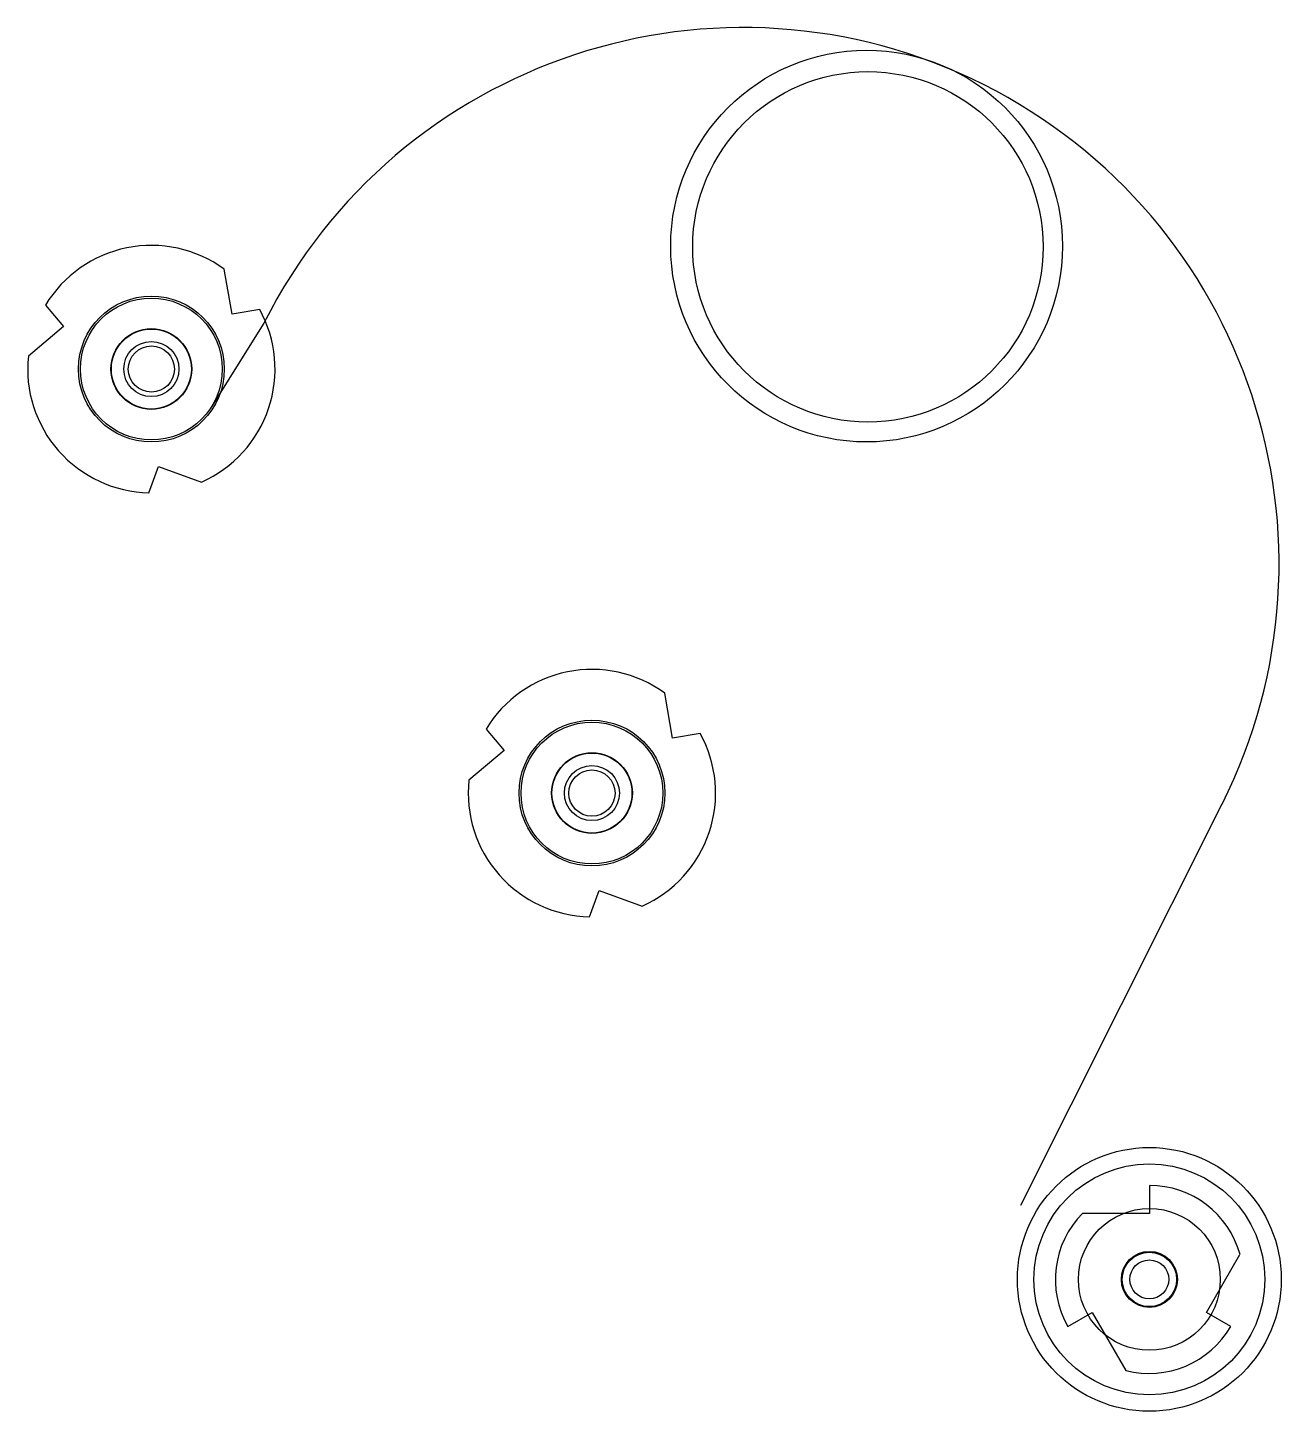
# Model space of a CAD drawing. Extents: x 14.07 to 17.88, y 19.6 to 23.8.
import ezdxf

# ---------------------------------------------------------------- set-up
doc = ezdxf.new("R2010")
doc.units = 0
doc.header["$LTSCALE"] = 5
doc.header["$MEASUREMENT"] = 0
for name, color, linetype in [('Z0_BOTCOMP', 4, 'Continuous'), ('Z0_CUT250', 4, 'Continuous'), ('Z0_CUT500', 4, 'Continuous'), ('Z0_RUBBER', 2, 'Continuous'), ('Z0_TOPCOMP', 6, 'Continuous'), ('Z_GENERIC', 27, 'Continuous')]:
    doc.layers.add(name, color=color, linetype=linetype)

msp = doc.modelspace()

# ---------------------------------------------------------------- linework, layer by layer
at = {"layer": 'Z0_BOTCOMP', "color": 4, "linetype": 'Continuous', "lineweight": 25}
for p, q in [((14.6939, 22.9266), (14.6697, 23.0636)), ((14.1282, 22.9542), (14.1829, 22.8891)), ((14.7776, 22.9413), (14.6939, 22.9266)), ((14.1829, 22.8891), (14.0763, 22.7996)), ((14.4418, 22.3854), (14.4708, 22.4652)), ((14.4708, 22.4652), (14.6016, 22.4176)), ((16.0296, 21.6409), (16.0055, 21.7779)), ((15.464, 21.6685), (15.5186, 21.6034)), ((16.1134, 21.6557), (16.0296, 21.6409)), ((15.5186, 21.6034), (15.412, 21.514)), ((15.7775, 21.0997), (15.8066, 21.1796)), ((15.8066, 21.1796), (15.9373, 21.132)), ((17.475, 20.285), (17.475, 20.2)), ((17.475, 20.2), (17.272, 20.2)), ((17.6482, 19.9), (17.7497, 20.0758)), ((17.2282, 19.8575), (17.3018, 19.9)), ((17.3018, 19.9), (17.4033, 19.7242)), ((17.7218, 19.8575), (17.6482, 19.9))]:
    msp.add_line(p, q, dxfattribs=at)
for centre, radius in [((14.4492, 22.7603), 0.1212), ((14.4492, 22.7603), 0.0835), ((15.7849, 21.4746), 0.1212), ((15.7849, 21.4746), 0.0835), ((17.475, 20), 0.085), ((17.475, 20), 0.059)]:
    msp.add_circle(centre, radius, dxfattribs=at)
for centre, radius, start, end in [((14.4492, 22.7603), 0.375, 53.977, 148.8646), ((14.4492, 22.7603), 0.375, -66.023, 28.8646), ((14.4492, 22.7603), 0.375, 173.977, -91.1354), ((15.7849, 21.4746), 0.375, 53.977, 148.8646), ((15.7849, 21.4746), 0.375, -66.023, 28.8646), ((15.7849, 21.4746), 0.375, 173.977, -91.1354), ((17.475, 20), 0.285, 15.4321, 90), ((17.475, 20), 0.285, 135.4321, -150), ((17.475, 20), 0.285, -104.5679, -30)]:
    msp.add_arc(centre, radius, start, end, dxfattribs=at)
at = {"layer": 'Z0_CUT250', "color": 3, "linetype": 'Continuous', "lineweight": 25}
msp.add_circle((16.6175, 23.133), 0.5938, dxfattribs=at)
at = {"layer": 'Z0_CUT500', "color": 5, "linetype": 'Continuous', "lineweight": 25}
for centre, radius in [((16.6218, 23.1308), 0.5312), ((14.4492, 22.7603), 0.1225), ((15.7849, 21.4746), 0.1225), ((17.475, 20), 0.0825), ((17.475, 20), 0.0825)]:
    msp.add_circle(centre, radius, dxfattribs=at)
at = {"layer": 'Z0_RUBBER', "color": 2, "linetype": 'Continuous', "lineweight": 25}
for centre, radius in [((14.4492, 22.7603), 0.215), ((14.4492, 22.7603), 0.07), ((15.7849, 21.4746), 0.215), ((15.7849, 21.4746), 0.07), ((17.475, 20), 0.4), ((17.475, 20), 0.215)]:
    msp.add_circle(centre, radius, dxfattribs=at)
at = {"layer": 'Z0_TOPCOMP', "color": 6, "linetype": 'Continuous', "lineweight": 25}
msp.add_line((14.7906, 22.8995), (14.6312, 22.6459), dxfattribs=at)
msp.add_circle((17.475, 20), 0.35, dxfattribs=at)
at = {"layer": 'Z_GENERIC', "color": 27, "linetype": 'Continuous', "lineweight": 25}
msp.add_line((17.6951, 21.4413), (17.0841, 20.2242), dxfattribs=at)
for centre, radius in [((14.4492, 22.7603), 0.2212), ((15.7849, 21.4746), 0.221)]:
    msp.add_circle(centre, radius, dxfattribs=at)
msp.add_arc((16.2429, 22.1704), 1.625, -26.6591, 153.3409, dxfattribs=at)

doc.saveas('drawing.dxf')
